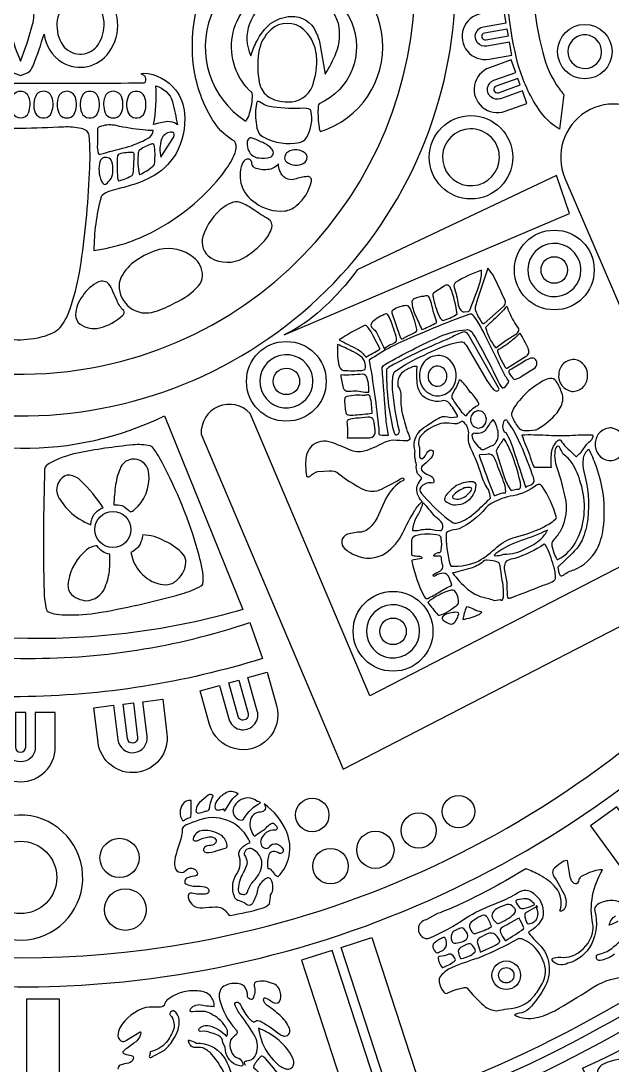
# Model space of a CAD drawing. Extents: x 0.3 to 22.9, y 0.3 to 22.9.
# Drawn here: x 11.589 to 14.371, y 6.487 to 11.402 of the extents above; entities that cross this region are included whole.
import ezdxf

# ---------------------------------------------------------------- set-up
doc = ezdxf.new("R2010")
doc.units = 0
doc.layers.get('0').update_dxf_attribs({"linetype": 'CONTINUOUS'})

msp = doc.modelspace()

# ---------------------------------------------------------------- linework, layer by layer
for points in [[(8.1103, 7.1588, 0.180797), (11.8775, 5.9649, 0.210089), (15.9339, 8.0072, 0.187015), (17.2127, 11.8798, 0.210088), (15.1704, 15.9362, 0.187015), (11.2978, 17.215, 0.209947), (7.2414, 15.1727, 0.173766), (5.9552, 11.5899, 0.230574), (8.1103, 7.1588)], [(8.1447, 7.2027, 0.180797), (11.8746, 6.0205, 0.210158), (15.8909, 8.0427, 0.193671), (17.148, 12.019, 0.203487), (15.1349, 15.8932, 0.193671), (11.1586, 17.1503, 0.203277), (7.2844, 15.1372, 0.173766), (6.011, 11.5899, 0.230574), (8.1447, 7.2027)], [(6.8523, 11.5899, 0.255673), (9.0354, 7.6006, 0.169311), (12.0718, 6.8791, 0.222149), (15.5143, 8.9424, 0.175528), (16.2985, 12.0741, 0.222149), (14.2352, 15.5166, 0.175528), (11.1035, 16.3008, 0.221844), (7.661, 14.2375, 0.149992), (6.8523, 11.5899)], [(9.2037, 7.6581, 0.169722), (12.1732, 7.0295, 0.22833), (15.5195, 9.206, 0.169722), (16.1481, 12.1755, 0.22833), (13.9716, 15.5218, 0.169722), (11.0021, 16.1504, 0.227956), (7.6558, 13.9739, 0.136829), (6.9902, 11.5899, 0.262297), (9.2037, 7.6581)], [(13.4328, 12.4774, 0.328646), (11.2864, 13.6149, 0.329531), (9.5642, 11.9017, 0.037633), (9.5406, 11.5899, 0.328699), (10.9789, 9.6349, 0.414569), (13.5427, 10.9812, 0.18948), (13.4328, 12.4774)], [(9.7388, 11.5911, 0.47509), (11.9645, 9.7765, 0.414178), (13.4056, 11.9644, 0.414124), (11.2178, 13.4058, 0.356153), (9.7388, 11.5911)], [(13.93, 11.1934, -0.08062), (13.8798, 11.7143, -0.075439), (13.9633, 12.0811, -0.110808), (14.0724, 12.2515, -0.063755), (14.1243, 12.2912), (14.1443, 12.1274, 0.0794), (14.0734, 12.0098, 0.057099), (14.0119, 11.7713, 0.099821), (14.0452, 11.2524, 0.095944), (14.1217, 11.0829, 0.031285), (14.1443, 11.0549), (14.1243, 10.8911, -0.10738), (14.0248, 10.9878, -0.077176), (13.93, 11.1934)], [(11.5312, 11.3844, 0.045784), (11.5876, 11.2118, 0.032115), (11.6441, 11.3844, 0.084539), (11.6505, 11.4659, 0.016284), (11.5927, 11.9337), (11.5826, 11.9337, -0.001614), (11.526, 11.4799, 0.090976), (11.5312, 11.3844)], [(15.834, 11.6535, -0.11007), (15.7272, 11.0525, -0.112709), (15.4761, 10.7023, -0.172282), (15.1585, 10.5624, -0.167722), (14.8192, 10.6553, -0.108919), (14.6208, 10.85, 0.040564), (14.5715, 10.92, 0.86531), (14.1497, 10.6613), (14.8402, 9.0554), (13.2312, 8.2254), (12.668, 9.5538, 0.707001), (12.4378, 9.4562), (13.1063, 7.8797), (15.162, 8.94)], [(12.9924, 10.8991, 0.133961), (12.9977, 10.8821), (12.9998, 10.8814, 4.436458), (12.6449, 10.9311, 0.345607), (12.6516, 10.9341, 0.085344), (12.6655, 10.9664, 0.073804), (12.6788, 11.054, 0.152365), (12.6759, 11.0637, -0.546152), (12.7602, 11.5509, -0.992696), (12.9928, 11.0111, 0.15778), (12.9877, 10.988, 0.047827), (12.9924, 10.8991)], [(11.1615, 11.4922, 0.347984), (11.1953, 11.226, 0.404442), (11.4172, 11.2258, 0.159736), (11.4773, 11.3395, 0.054305), (11.5355, 11.1758, 0.222546), (11.5618, 11.1545, 0.021068), (11.5876, 11.1451, 0.085611), (11.6335, 11.1658, 0.046333), (11.648, 11.194, 0.02511), (11.698, 11.3395, 0.219868), (11.7822, 11.2067, 0.390951), (12.0037, 11.2531, 0.372403), (11.98, 11.5347, 0.402807)], [(11.8021, 11.4904, 0.346391), (11.7863, 11.2878, 0.496441), (11.9467, 11.2816, 0.154614), (11.9811, 11.3802, 0.237996), (11.9289, 11.4963, 0.3806), (11.8021, 11.4904)], [(12.9777, 11.3488, -0.068925), (12.9977, 11.2863), (13.0212, 11.1505, 0.048067), (13.073, 11.252, 0.151203), (13.0833, 11.3891, 0.197468), (12.9851, 11.5131, 0.113936), (12.8983, 11.5456, 0.063877), (12.8299, 11.5377, 0.24023), (12.6652, 11.3875, 0.20133), (12.6707, 11.2378, -0.034721), (12.6991, 11.3059, -0.108621), (12.7646, 11.3885, -0.144916), (12.8593, 11.4227, -0.318657), (12.9777, 11.3488)], [(11.0062, 11.1097, 0.00324), (12.1691, 11.1097, 0.246087), (12.175, 11.1148, 0.225127), (12.1735, 11.1419), (12.1624, 11.1473, -0.397827), (12.157, 11.1546), (12.1667, 11.1555, -0.21976), (12.3176, 11.0764, -0.142621), (12.3586, 10.966, -0.1595), (12.3177, 10.7749, -0.143707), (12.1983, 10.6637, -0.059174), (12.0946, 10.6242, 0.001013), (12.0083, 10.5995, 0.127027), (11.9735, 10.5813, 0.156178), (11.9659, 10.5694, 0.065255), (11.9327, 10.3212, 0.090125), (12.2177, 10.4132, 0.098712), (12.5275, 10.6666, 0.038759), (12.5812, 10.7456, 0.069121), (12.6004, 10.7936, 0.252232), (12.5945, 10.8355, -0.116491), (12.5002, 10.9225, -0.103187), (12.4065, 11.1605, -0.112935), (12.4246, 11.4852)], [(13.7925, 11.2212), (13.8997, 11.2398), (13.889, 11.3013), (13.7818, 11.2827, -1.000005), (13.7659, 11.374), (13.8732, 11.3926), (13.8625, 11.4542), (13.7553, 11.4356, 1), (13.7925, 11.2212)], [(12.7074, 11.2503, 0.074944), (12.7109, 11.1122, 0.179075), (12.7484, 11.0481, 0.159814), (12.8453, 11.0206, 0.323054), (12.9612, 11.095, 0.083797), (12.9818, 11.2151, 0.075409), (12.9709, 11.2831, 0.133358), (12.9207, 11.36, 0.383892), (12.7657, 11.36, 0.17635), (12.7074, 11.2503)], [(13.7711, 11.3443, 0.999999), (13.7766, 11.3124), (13.8839, 11.331), (13.8783, 11.3629), (13.7711, 11.3443)], [(14.1654, 11.2726, 0.890304), (14.3147, 11.2235, 0.108407), (14.322, 11.2567, 0.904556), (14.1654, 11.2726)], [(13.8676, 10.9763), (13.97, 11.013), (13.949, 11.0718), (13.8465, 11.0352, -1.000005), (13.8153, 11.1224), (13.9178, 11.159), (13.8967, 11.2179), (13.7943, 11.1812, 1), (13.8676, 10.9763)], [(13.8254, 11.094, 0.999998), (13.8364, 11.0635), (13.9388, 11.1002), (13.9279, 11.1307), (13.8254, 11.094)], [(11.6291, 11.0345, 0.358622), (11.5876, 11.0697, 0.223738), (11.555, 11.0549, 0.196511), (11.5462, 10.9803, 0.641167), (11.6203, 10.9599, 0.196522), (11.6291, 11.0345)], [(11.6569, 10.9688, 0.54451), (11.7285, 10.9599, 0.226051), (11.7337, 11.046, 0.544744), (11.6621, 11.0549, 0.226047), (11.6569, 10.9688)], [(11.7635, 11.0345, 0.196509), (11.7723, 10.9599, 0.454972), (11.8387, 10.9599, 0.22605), (11.8439, 11.0459, 0.738456), (11.7635, 11.0345)], [(11.8805, 11.0549, 0.226053), (11.8754, 10.9688, 0.544505), (11.947, 10.9599, 0.226051), (11.9521, 11.0459, 0.544743), (11.8805, 11.0549)], [(12.0624, 11.0459, 0.738459), (11.9819, 11.0344, 0.19651), (11.9908, 10.9598, 0.454972), (12.0572, 10.9598, 0.226056), (12.0624, 11.0459)], [(12.099, 11.0548, 0.226053), (12.0939, 10.9688, 0.544513), (12.1655, 10.9598, 0.226051), (12.1706, 11.0459, 0.544743), (12.099, 11.0548)], [(12.3024, 11.0206, -0.014277), (12.3257, 10.9122, 0.206459), (12.28, 10.9273, 0.060662), (12.2137, 10.9132, 0.062839), (12.2241, 11.0955, -0.271068), (12.3024, 11.0206)], [(12.7093, 10.8729, 0.109881), (12.7321, 10.8536, 0.170577), (12.9002, 10.8287, 0.197548), (12.9327, 10.8519, 0.202712), (12.9533, 10.9796, 0.259323), (12.9432, 10.9873), (12.9215, 10.9903, -0.042389), (12.7771, 10.9952, -0.126803), (12.7122, 11.0205, 0.645222), (12.6979, 11.0134, 0.095554), (12.6961, 10.9231, 0.111738), (12.7093, 10.8729)], [(11.9504, 10.8949), (11.9495, 10.8208, 0.13197), (11.9552, 10.7753, 0.35327), (11.9621, 10.7736, -0.004096), (12.082, 10.806, 0.069499), (12.1875, 10.8498, 0.271664), (12.2118, 10.8856, -0.045863), (12.1628, 10.8882, -0.030882), (12.0381, 10.9085, 0.131364), (11.9684, 10.9059, 0.196272), (11.9504, 10.8949)], [(11.5876, 9.9002, 0.01812), (11.6501, 9.9066, 0.061367), (11.7289, 9.9288, 0.179157), (11.793, 9.9845, 0.049114), (11.8281, 10.0673, 0.033395), (11.8686, 10.2365, 0.027273), (11.9123, 10.6865, 0.040164), (11.9098, 10.8637, 0.21551), (11.8991, 10.8833, 0.107752), (11.8736, 10.8951, 0.067911), (11.7911, 10.9018, -0.008703), (11.5876, 10.8947, -0.028295), (11.4879, 10.8972, 0.028512), (11.3387, 10.9007, 0.06317), (11.2873, 10.8901, 0.281931), (11.2655, 10.8637, 0.022436), (11.263, 10.6865, 0.0121), (11.2798, 10.4333, 0.032964), (11.3321, 10.1188, 0.084509), (11.3823, 9.9845, 0.075847), (11.3994, 9.9615, 0.125659), (11.4737, 9.9184, 0.059031), (11.5876, 9.9002)], [(12.251, 10.8445, 0.139122), (12.2481, 10.7593), (12.3047, 10.8473, 0.158305), (12.3108, 10.868), (12.3086, 10.8743, 0.193963), (12.2939, 10.8776, 0.297438), (12.251, 10.8445)], [(13.8351, 10.7988, 0.391565), (13.6779, 10.8901, 0.391312), (13.5747, 10.7405, 0.393684), (13.7167, 10.626, 0.393376), (13.841, 10.7596, 0.074624), (13.8351, 10.7988)], [(12.2179, 10.7271, 0.059179), (12.2183, 10.8076, 0.229669), (12.2119, 10.8221, 0.129493), (12.1972, 10.8197, 0.080089), (12.1444, 10.7907, 0.105024), (12.1408, 10.7695, 0.069468), (12.1457, 10.6824, 0.35222), (12.1486, 10.6786, 0.060174), (12.2072, 10.7144, 0.139401), (12.2179, 10.7271)], [(12.7624, 10.7599, 0.543187), (12.7716, 10.7964, 0.100453), (12.753, 10.814, 0.054393), (12.6818, 10.8481, 0.229927), (12.6642, 10.8495, 0.284821), (12.6544, 10.8176, 0.118116), (12.6646, 10.7831, 0.23256), (12.71, 10.7568, 0.117637), (12.7624, 10.7599)], [(12.1091, 10.6722, 0.229088), (12.1179, 10.6834, 0.011064), (12.1223, 10.7712, 0.322355), (12.1179, 10.782, 0.078812), (12.0518, 10.7746, 0.247132), (12.0437, 10.767, 0.036686), (12.0444, 10.6643, 0.214326), (12.0489, 10.6484, 0.068399), (12.1091, 10.6722)], [(12.8455, 10.7839, 0.50401), (12.839, 10.7375, 0.312594), (12.9208, 10.7321, 0.249533), (12.9363, 10.758, 0.224247), (12.9273, 10.7785, 0.334477), (12.8455, 10.7839)], [(11.9896, 10.6335, 0.058203), (12.0135, 10.6591, 0.149196), (12.0223, 10.6962, 0.084138), (12.0178, 10.7395, 0.461842), (11.9727, 10.755, 0.163094), (11.9627, 10.7414, 0.182099), (11.9683, 10.6472, 0.093176), (11.979, 10.6331, 0.4052), (11.9896, 10.6335)], [(12.8857, 10.5318, 0.173037), (12.9563, 10.6474, 0.52215), (12.9381, 10.6691, 0.060864), (12.8779, 10.656, -0.411112), (12.8079, 10.6954, -0.068461), (12.8013, 10.7284, -0.20644), (12.7506, 10.7016, -0.136775), (12.6886, 10.7099, -0.227459), (12.6768, 10.7306, 0.414854), (12.6528, 10.7514, 0.226623), (12.6305, 10.7269, 0.359397), (12.6911, 10.5464, 0.184143), (12.8309, 10.5068, 0.137267), (12.8857, 10.5318)], [(12.8285, 9.9241), (14.1707, 10.4949), (14.1099, 10.6734), (13.1718, 10.229, -0.062527), (12.9708, 10.0147, -0.063036), (12.8285, 9.9241)], [(12.563, 5.9782, 0.203761), (16.3141, 8.412, 0.105877), (17.1992, 10.6135, 0.541535), (17.934, 10.4155, -0.20063), (15.1992, 6.2414, -0.040231), (14.2982, 5.7322, 0.172832), (14.1945, 5.8955, 0.589399), (13.8388, 5.7363, 0.088153), (13.8498, 5.6154, 0.155303), (13.2452, 5.6014, 0.212616), (13.2641, 5.8346, 0.23538), (13.1508, 5.9542, 0.255777), (13.018, 5.9351, 0.115458), (12.9363, 5.8356, 0.066547), (12.8768, 5.6505, 0.036308), (12.8552, 5.4472, 0.070509), (12.8148, 5.741, 0.092113), (12.742, 5.8868, 0.229801), (12.563, 5.9782)], [(12.6255, 10.5453, 0.177484), (12.5899, 10.5483, 0.082748), (12.5445, 10.5255, 0.160691), (12.4462, 10.3865, 0.347942), (12.4827, 10.2864, 0.261566), (12.6351, 10.2842, 0.073873), (12.7353, 10.3665, 0.110261), (12.7697, 10.4272, 0.350631), (12.754, 10.4688, -0.020376), (12.6821, 10.5143, 0.052336), (12.6255, 10.5453)], [(12.0515, 10.1571, 0.518705), (12.2191, 10.033, 0.044039), (12.3143, 10.0742, 0.115433), (12.4265, 10.1567, 0.165664), (12.4444, 10.202, 0.227915), (12.402, 10.2884, 0.22593), (12.2404, 10.3249, 0.08974), (12.1311, 10.2733, 0.122542), (12.0618, 10.1965, 0.117414), (12.0515, 10.1571)], [(14.2177, 10.2699, 0.388777), (14.0691, 10.3504, 0.388553), (13.9759, 10.2094, 0.391461), (14.1094, 10.1043, 0.39118), (14.2246, 10.2291, 0.083351), (14.2177, 10.2699)], [(13.6661, 10.0339, 0.137217), (13.676, 10.0322), (13.6935, 10.0342, 0.35002), (13.7029, 10.0427, 0.009063), (13.7482, 10.1642, 0.107307), (13.7562, 10.2276, 0.057616), (13.6365, 10.1718, 0.335363), (13.628, 10.147, -0.044616), (13.6477, 10.0656, 0.191111), (13.6661, 10.0339)], [(13.7647, 9.9767, 0.281637), (13.7696, 9.9775), (13.8637, 10.0608, 0.238338), (13.8693, 10.0814, 0.015493), (13.8142, 10.1985, 0.026118), (13.7874, 10.238, -0.003146), (13.7364, 10.0873), (13.7287, 10.0582, 0.128339), (13.7284, 10.0389, 0.062035), (13.7589, 9.9812), (13.7647, 9.9767)], [(11.8461, 10.0182, 0.252783), (11.8688, 9.9734, 0.21398), (11.9584, 9.9562, 0.132838), (12.0677, 10.0154, 0.404542), (12.0729, 10.0379, -0.096804), (12.0416, 10.0833), (12.0221, 10.1282, 0.074673), (12.0034, 10.1626, 0.327811), (11.955, 10.1727, 0.146499), (11.8801, 10.1072, 0.153134), (11.8461, 10.0182)], [(13.6164, 10.0074, 0.100631), (13.6418, 10.0222, 0.057389), (13.6116, 10.1436, 0.546109), (13.5807, 10.1535), (13.5323, 10.1217, 0.328984), (13.5286, 10.1033, 0.058413), (13.5581, 10.0111, 0.153393), (13.5731, 9.9923, 0.289066), (13.5804, 9.9934, 0.067369), (13.6164, 10.0074)], [(13.545, 9.9877, 0.040372), (13.5322, 10.0259, 0.025184), (13.5126, 10.0978, 0.198588), (13.5047, 10.107, 0.114679), (13.4844, 10.1049, 0.098753), (13.4396, 10.0928, 0.245082), (13.4297, 10.0792, 0.108546), (13.4465, 10.0128, -0.017418), (13.4756, 9.949), (13.4817, 9.9505, 0.015811), (13.5443, 9.9806, 0.26874), (13.545, 9.9877)], [(13.3952, 9.9119), (13.4427, 9.9353, 0.466219), (13.452, 9.9505, 0.050221), (13.4205, 10.0484), (13.4129, 10.058, 0.176654), (13.4045, 10.0617, 0.13496), (13.3406, 10.0401, 0.324257), (13.3346, 10.0272), (13.373, 9.9179, 0.152047), (13.3819, 9.9041, 0.194264), (13.3952, 9.9119)], [(13.9305, 9.9555), (13.914, 9.9799, -0.036522), (13.876, 10.0592, -0.044514), (13.8135, 9.9942, 0.026943), (13.7758, 9.9576, 0.096741), (13.8235, 9.8628), (13.8724, 9.8991, 0.039069), (13.9232, 9.9305, 0.197778), (13.9333, 9.9471, 0.175184), (13.9305, 9.9555)], [(13.8821, 9.7112, -0.061173), (13.8668, 9.7342, -0.000208), (13.7665, 9.9372, 0.015551), (13.7293, 10.0002, 0.122254), (13.7096, 10.0205, 0.209076), (13.702, 10.0216, 0.020107), (13.36, 9.8807, 0.043777), (13.2537, 9.8201, 0.122215), (13.2286, 9.805, -0.014506), (13.2735, 9.4833), (13.2741, 9.4582, 0.27537), (13.2788, 9.4531, 0.040417), (13.3199, 9.4513, -0.038011), (13.3081, 9.5248, -0.003511), (13.2895, 9.7704, -0.15781), (13.3053, 9.7858, -0.024292), (13.561, 9.9157, -0.081086), (13.6827, 9.948, -0.254586), (13.7116, 9.9376, -0.022949), (13.8325, 9.7101, 0.041142), (13.8535, 9.6738, 0.237577), (13.8629, 9.676, 0.14204), (13.8838, 9.6996, 0.300518), (13.8821, 9.7112)], [(13.3547, 9.9154, 0.038011), (13.3218, 10.009, 0.25697), (13.3077, 10.0227, 0.094205), (13.2438, 9.9848, 0.200144), (13.2364, 9.9695, 0.244233), (13.246, 9.9539, -0.086308), (13.2626, 9.9349, -0.020551), (13.3003, 9.8568, -0.168101), (13.3389, 9.8822, 0.094703), (13.3546, 9.8919, 0.21018), (13.3547, 9.9154)], [(13.2177, 9.9646, 0.315059), (13.2061, 9.9674, 0.033167), (13.0878, 9.9004, 0.01508), (13.1718, 9.8568, -0.127724), (13.212, 9.8184, -0.007391), (13.2797, 9.8563), (13.2467, 9.9192, 0.074283), (13.2177, 9.9646)], [(13.8125, 9.6684, 0.270205), (13.8294, 9.659, 0.32314), (13.8396, 9.6683, 0.277373), (13.8369, 9.6741), (13.7023, 9.9123, 0.09837), (13.6854, 9.9349, 0.258647), (13.6637, 9.9344, 0.028577), (13.6071, 9.9077, 0.024827), (13.346, 9.7854), (13.3199, 9.7697, 0.150854), (13.31, 9.7602, 0.062322), (13.3384, 9.4897), (13.3466, 9.4627, 0.219377), (13.3541, 9.4523, 0.377275), (13.3711, 9.4704, -0.037237), (13.3385, 9.6665, -0.062299), (13.3412, 9.734, -0.132641), (13.3494, 9.752, -0.044841), (13.4866, 9.8285, -0.054687), (13.6322, 9.8864, -0.061989), (13.6661, 9.8913), (13.6714, 9.889, -0.072047), (13.6946, 9.8592, 0.001527), (13.7824, 9.7091, 0.05263), (13.8125, 9.6684)], [(13.8367, 9.8332, 0.038279), (13.8654, 9.7768, 0.182108), (13.875, 9.7661), (13.9642, 9.8213, 0.176234), (13.9796, 9.837, 0.122258), (13.9759, 9.8612, 0.050706), (13.9372, 9.9324, -0.051479), (13.8973, 9.8958, -0.05072), (13.8317, 9.8509, 0.094443), (13.8367, 9.8332)], [(12.9635, 9.705, 0.083392), (12.9566, 9.7458, 0.388779), (12.808, 9.8263, 0.388553), (12.7148, 9.6852, 0.924607), (12.9635, 9.705)], [(13.0794, 9.8787, 0.057174), (13.0839, 9.7886, 0.144171), (13.0972, 9.7612, 0.160623), (13.1079, 9.7567, 0.038866), (13.1938, 9.7567), (13.205, 9.7591, 0.277705), (13.2094, 9.7629, 0.303337), (13.1885, 9.8223, 0.050217), (13.1474, 9.8475, 0.010105), (13.0794, 9.8787)], [(13.628, 9.6873, 0.384989), (13.5924, 9.8168, 0.419032), (13.4747, 9.7767, 0.074799), (13.4648, 9.7401, 0.345241), (13.5261, 9.6401, 0.378862), (13.628, 9.6873)], [(14.0086, 9.7692, 0.476886), (14.0069, 9.812, 0.232508), (13.9819, 9.8112, 0.058574), (13.9522, 9.7959, -0.02632), (13.8897, 9.7585, 0.454207), (13.8878, 9.7432, 0.06029), (13.9088, 9.7144), (13.9119, 9.7142, 0.152989), (13.9482, 9.7302, 0.011625), (14.0086, 9.7692)], [(14.1943, 9.8074, 0.417872), (14.1202, 9.739, 0.409467), (14.1818, 9.6578, 0.417878), (14.2558, 9.7262, 0.409473), (14.1943, 9.8074)], [(13.3894, 9.2389, 0.162282), (13.3073, 9.1527), (13.2652, 9.063, -0.110525), (13.2207, 9.0074, -0.11329), (13.1917, 8.9958, 0.056424), (13.1261, 8.9851, 0.581817), (13.1128, 8.9175, 0.07998), (13.1613, 8.8876, 0.267799), (13.3052, 8.8969, 0.135509), (13.3867, 8.9915, -0.032436), (13.4422, 9.0963, -0.064159), (13.4774, 9.1398, -0.267375), (13.4541, 9.2128, -0.083019), (13.4748, 9.2464, 0.296863), (13.4737, 9.2519), (13.455, 9.2717, -0.121757), (13.4508, 9.3117, -0.091233), (13.4441, 9.3764, -0.087314), (13.4414, 9.4241, -0.210106), (13.4957, 9.494, -0.031892), (13.5608, 9.535, -0.214014), (13.6106, 9.534), (13.6424, 9.5374, 0.440458), (13.6434, 9.5443, 0.058923), (13.6031, 9.6042, 0.229486), (13.5798, 9.6143, -0.2477), (13.4814, 9.6351, -0.154798), (13.456, 9.6862, -0.06725), (13.4543, 9.77, 0.301525), (13.4524, 9.7746, 0.18338), (13.4261, 9.7697, 0.106042), (13.3811, 9.743, 0.246665), (13.3638, 9.6816, -0.170448), (13.3778, 9.6315, 0.06598), (13.3826, 9.5608, -0.005993), (13.4066, 9.4693, -0.1317), (13.4189, 9.4339, -0.350091), (13.4029, 9.4255, -0.028562), (13.3419, 9.4277, 0.08542), (13.2953, 9.4154, -0.050534), (13.2051, 9.3759, -0.16576), (13.1361, 9.3827, 0.017709), (13.0506, 9.4173, 0.274705), (12.9569, 9.3995, 0.194737), (12.9296, 9.3322, 0.051687), (12.9332, 9.2616, 0.571079), (12.9487, 9.2575, -0.114663), (12.9873, 9.2812), (13.0392, 9.2831, -0.24005), (13.0858, 9.2694, 0.041691), (13.1891, 9.2019, 0.188437), (13.2636, 9.19, 0.073935), (13.2886, 9.1994, 0.02775), (13.3849, 9.251, -0.564605), (13.3894, 9.2389)], [(13.1061, 9.6738, 0.255484), (13.1216, 9.6593, 0.102076), (13.1514, 9.6596, -0.069602), (13.1883, 9.657, 0.057962), (13.2274, 9.6534, 0.07305), (13.2188, 9.7196, 0.339505), (13.1975, 9.7393, -0.0405), (13.0941, 9.7348, 0.024636), (13.1061, 9.6738)], [(13.5623, 9.7755, 0.487352), (13.5061, 9.7334, 0.549394), (13.5628, 9.6834, 0.681535), (13.5623, 9.7755)], [(13.6634, 9.5606, 0.059855), (13.6814, 9.5441, 0.492431), (13.6879, 9.5461, -0.149335), (13.7401, 9.5916, 0.443092), (13.7428, 9.6037, 0.088212), (13.7041, 9.6544, 0.050405), (13.6621, 9.7072, 0.375238), (13.651, 9.7101, -0.09322), (13.6305, 9.6648), (13.619, 9.6414, 0.226063), (13.6178, 9.6261, 0.032875), (13.6634, 9.5606)], [(13.8982, 9.5538, 0.176612), (13.899, 9.5416, 0.055282), (13.9292, 9.4894, 0.199219), (13.9568, 9.4728, 0.028469), (14.0101, 9.4759, 0.107408), (14.0224, 9.4815, 0.086123), (14.1123, 9.557, 0.150857), (14.1402, 9.6225, 0.057851), (14.1361, 9.6468, 0.084014), (14.108, 9.7054, 0.341353), (14.0787, 9.7179, 0.10297), (14.0446, 9.7057, 0.024704), (13.979, 9.6611, 0.06249), (13.9121, 9.5843, 0.083168), (13.8982, 9.5538)], [(13.1186, 9.5575, 0.286921), (13.1275, 9.5468, 0.068243), (13.1621, 9.547, 0.027307), (13.2419, 9.5555, 0.064354), (13.2328, 9.6316, 0.242485), (13.2262, 9.641, 0.097016), (13.206, 9.6375, 0.092139), (13.123, 9.6332, 0.30427), (13.1131, 9.6243, 0.063548), (13.1186, 9.5575)], [(10.9098, 9.5433, 0.104134), (11.5876, 9.3906, 0.11834), (12.2655, 9.5433), (12.6342, 8.6313, -0.078037), (11.5876, 8.4954, -0.078037), (10.5411, 8.6313), (10.9098, 9.5433)], [(13.2564, 9.4773, 0.034149), (13.2494, 9.5193, 0.413968), (13.2214, 9.5366, -0.018343), (13.167, 9.5311, 0.077218), (13.1304, 9.5231, 0.307234), (13.1235, 9.5148, -0.041761), (13.1251, 9.4396), (13.2223, 9.4389, 0.177233), (13.2481, 9.4464, 0.243814), (13.2564, 9.4773)], [(13.7776, 9.5384, 0.376979), (13.7383, 9.5663, 0.350856), (13.7056, 9.5293, 0.409774), (13.739, 9.4851, 0.521343), (13.7776, 9.5384)], [(13.4752, 9.1778, 0.046761), (13.5827, 9.068, 0.037392), (13.6236, 9.0395, 0.178357), (13.6369, 9.037, 0.115655), (13.7182, 9.0801, 0.015553), (13.7886, 9.1453, 0.097017), (13.7985, 9.1553, 0.07607), (13.7894, 9.1952, -0.083031), (13.7576, 9.2626, 0.031466), (13.7071, 9.3883, -0.155774), (13.697, 9.4626, 0.205033), (13.6712, 9.5149, 0.38882), (13.6621, 9.5158, -0.22238), (13.6159, 9.5058, 0.106332), (13.5661, 9.5065, 0.121984), (13.4769, 9.455, 0.322294), (13.4656, 9.3929, -0.026456), (13.4646, 9.3572, 0.353602), (13.4761, 9.3404, 0.165666), (13.4969, 9.3626, -0.168182), (13.5156, 9.3823, -0.473016), (13.5301, 9.3683, -0.170872), (13.5129, 9.3371, -0.015944), (13.478, 9.3053, 0.450134), (13.4776, 9.2843, 0.135738), (13.5206, 9.2588, -0.240033), (13.5332, 9.2349, -0.579263), (13.52, 9.227, 0.247543), (13.4715, 9.2071), (13.4673, 9.1982, 0.263467), (13.4752, 9.1778)], [(13.8326, 9.479, 0.103724), (13.8121, 9.5251, 0.062788), (13.7786, 9.4795, -0.290169), (13.7291, 9.4599, 0.43585), (13.7116, 9.4517, 0.165684), (13.7277, 9.4153, 0.061521), (13.7544, 9.3863, 0.215787), (13.768, 9.3841), (13.8028, 9.4013, 0.242344), (13.822, 9.4133, 0.229322), (13.8326, 9.479)], [(13.9966, 9.2229, 0.262703), (14.0044, 9.2384, 0.080196), (13.9955, 9.2677, 0.022972), (13.9317, 9.4276, 0.05251), (13.881, 9.5143, 0.759809), (13.8599, 9.5139, 0.239359), (13.8634, 9.4679, 0.196018), (13.8714, 9.4636, -0.064279), (13.8946, 9.4174, -0.00909), (13.9637, 9.2076, 0.048881), (13.9966, 9.2229)], [(14.1298, 9.4261, 0.072643), (14.1787, 9.3734), (14.1962, 9.356, 0.23279), (14.2018, 9.3513, 0.113052), (14.2374, 9.3879, -0.091824), (14.2728, 9.4275, 0.146789), (14.2817, 9.4473, 0.436809), (14.2794, 9.4509, 0.038116), (14.1722, 9.4484, -0.018952), (14.0595, 9.4504, 0.021227), (13.9467, 9.4519, 0.012829), (13.9825, 9.361, 0.03875), (13.9995, 9.3088, 0.233689), (14.0072, 9.3004), (14.0862, 9.3014, -0.052984), (14.0863, 9.368, -0.181118), (14.1155, 9.426), (14.123, 9.4301, -0.31424), (14.1298, 9.4261)], [(14.3686, 9.4857, 0.417872), (14.2925, 9.4154, 0.409467), (14.3558, 9.3319, 0.417874), (14.4319, 9.4022, 0.409461), (14.3686, 9.4857)], [(12.116, 9.4059, 0.025078), (11.8549, 9.3668, 0.075975), (11.7229, 9.3186, 0.226614), (11.7011, 9.2918, 0.014371), (11.6981, 8.7148, 0.047836), (11.7096, 8.6304, 0.166864), (11.7153, 8.6214, 0.066149), (11.7443, 8.6113), (11.7828, 8.6059, 0.042067), (11.9393, 8.6134, 0.027325), (12.3458, 8.7042, 0.043683), (12.4373, 8.7417, 0.171015), (12.4454, 8.7504, 0.072027), (12.4447, 8.8063, 0.032761), (12.4147, 8.9318, 0.052581), (12.2403, 9.3475, 0.040536), (12.2093, 9.3944, 0.151734), (12.198, 9.4009, 0.076818), (12.116, 9.4059)], [(13.8621, 9.4352, 0.021755), (13.8303, 9.387, 0.154571), (13.8266, 9.3757, 0.011219), (13.8635, 9.2556, 0.072948), (13.8955, 9.192, 0.274578), (13.9017, 9.1922, -0.098849), (13.93, 9.1967, 0.307121), (13.9396, 9.2052, 0.127562), (13.9398, 9.2288, 0.05667), (13.8824, 9.4007, 0.048423), (13.8621, 9.4352)], [(14.2232, 9.2268, 0.069027), (14.1836, 9.3198, 0.096411), (14.1407, 9.3625, 0.055904), (14.1223, 9.3977, 0.347435), (14.1112, 9.3978, 0.20116), (14.1014, 9.3684, 0.069862), (14.1055, 9.319, -0.030295), (14.1495, 9.1613, -0.171013), (14.1291, 9.0015, -0.033335), (14.0948, 8.9564, 0.232111), (14.0879, 8.9304), (14.0978, 8.8973, 0.085176), (14.112, 8.8672, 0.448045), (14.1158, 8.8661, 0.163891), (14.206, 8.9584, 0.194684), (14.2232, 9.2268)], [(12.0266, 9.1237, -0.08182), (12.0637, 9.1202), (12.0714, 9.1171, -0.048385), (12.1032, 9.0913, 0.136052), (12.123, 9.1003, 0.249882), (12.1913, 9.2701, 0.569079), (12.0835, 9.3287, 0.13321), (12.0602, 9.3029, 0.075599), (12.0351, 9.2186, 0.024904), (12.0266, 9.1237)], [(13.8339, 9.3022, 0.10488), (13.8103, 9.355, 0.312116), (13.7809, 9.3605), (13.7497, 9.3587, 0.490885), (13.7463, 9.3556, 0.01504), (13.8162, 9.1677, 0.21983), (13.8264, 9.1696, -0.133112), (13.8675, 9.1804), (13.8704, 9.18, 0.092255), (13.8678, 9.2109, 0.042782), (13.8339, 9.3022)], [(14.2999, 9.2972, 0.024882), (14.2673, 9.3773, 0.242299), (14.2618, 9.3838, 0.237786), (14.2347, 9.3382, 0.109129), (14.2382, 9.2806, -0.097865), (14.2566, 9.0577, -0.070795), (14.2307, 8.9578, -0.089766), (14.1871, 8.8984), (14.1158, 8.8309, 0.112963), (14.1273, 8.7905, 0.195487), (14.1422, 8.7929, -0.118399), (14.1926, 8.8171, 0.16806), (14.2998, 8.9138, 0.087254), (14.3297, 9.0124, 0.054812), (14.3314, 9.1699, 0.036541), (14.2999, 9.2972)], [(11.8189, 9.2639, 0.160132), (11.7952, 9.2583, 0.401968), (11.7644, 9.1635, 0.075267), (11.8157, 9.0957, 0.104458), (11.9191, 9.0302, -0.124), (11.9345, 9.0801, -0.125383), (11.9764, 9.1099, 0.052567), (11.8711, 9.2374, 0.153608), (11.8189, 9.2639)], [(13.7315, 9.2187, 0.210285), (13.7277, 9.2266, 0.172923), (13.7054, 9.2319, 0.111248), (13.6385, 9.2142, 0.034185), (13.5984, 9.1784, 0.11191), (13.5836, 9.1547, 0.289665), (13.5869, 9.1406, 0.068757), (13.6124, 9.1274, 0.120889), (13.6338, 9.1229), (13.6599, 9.1267, 0.073668), (13.6865, 9.1387, 0.247449), (13.7315, 9.2187)], [(13.5993, 8.9987, 0.267534), (13.5909, 8.99, 0.079369), (13.6077, 8.8482), (13.6118, 8.8372, 0.465171), (13.6148, 8.8346, 0.111272), (13.7421, 8.8584, 0.057758), (13.8294, 8.925, -0.114687), (13.9162, 8.9716, 0.063983), (14.048, 9.0192, 0.048855), (14.1056, 9.0563, 0.239581), (14.1095, 9.0637, 0.090189), (14.0406, 9.2127, 0.418811), (14.0152, 9.2163, -0.117413), (13.9053, 9.1664, 0.089989), (13.8027, 9.13, 0.09903), (13.7764, 9.1082, -0.114713), (13.6516, 9.011, 0.020886), (13.5993, 8.9987)], [(13.6961, 9.1777, 0.113385), (13.7114, 9.1971, 0.425346), (13.7003, 9.2046, 0.090972), (13.6759, 9.203, 0.100575), (13.6229, 9.1674, 0.538779), (13.6258, 9.1537), (13.6409, 9.1502, 0.210688), (13.6961, 9.1777)], [(13.5341, 9.0736, 0.029319), (13.4865, 9.1282, 0.250175), (13.4793, 9.1326, 0.170955), (13.4769, 9.1212, -0.063472), (13.4522, 9.0687, 0.093999), (13.4327, 9.0089, 0.334907), (13.4344, 9.0021, 0.079638), (13.4755, 9.007, -0.103689), (13.5406, 9.0044), (13.5607, 9.0029, 0.270873), (13.5712, 9.007, 0.330058), (13.566, 9.0456, -0.017636), (13.5341, 9.0736)], [(13.9432, 8.9555, 0.07914), (13.8245, 8.8943), (13.8183, 8.8887, 0.859191), (13.8208, 8.8838, 0.083847), (13.862, 8.8916, 0.134273), (13.9654, 8.918, 0.078426), (14.0368, 8.9621, 0.073463), (14.0675, 9.0051, -0.036134), (13.9432, 8.9555)], [(12.2654, 8.9534, 0.122416), (12.1624, 8.982, -0.08725), (12.1499, 8.9383, -0.100001), (12.1373, 8.9207, -0.072968), (12.1072, 8.9, 0.124191), (12.1426, 8.8168, 0.163045), (12.2338, 8.7531, 0.091362), (12.2806, 8.7482, 0.17969), (12.3285, 8.7743, 0.198472), (12.3651, 8.8525, 0.176612), (12.3532, 8.8906, 0.100708), (12.2654, 8.9534)], [(13.5332, 8.7864, -0.429843), (13.5313, 8.7964, -0.048094), (13.5632, 8.8123, 0.34432), (13.5742, 8.8383, -0.101166), (13.5684, 8.8759, 0.251781), (13.5643, 8.8814, 0.036878), (13.5354, 8.8823, -0.673769), (13.5325, 8.8871, -0.23047), (13.5608, 8.8999, 0.313143), (13.5674, 8.9113, 0.086504), (13.567, 8.9649, 0.228683), (13.5597, 8.979, 0.136386), (13.4454, 8.9771, 0.315308), (13.4271, 8.954, 0.008633), (13.4276, 8.8914, 0.370128), (13.433, 8.8854, 0.053653), (13.461, 8.8827, -0.298386), (13.4764, 8.8752, -0.41472), (13.475, 8.8716, -0.067366), (13.4378, 8.8653), (13.4308, 8.8627, 0.337314), (13.4288, 8.8585, 0.068484), (13.4879, 8.6906, 0.197498), (13.4965, 8.6825), (13.5043, 8.6834, 0.032451), (13.5603, 8.7141, -0.032688), (13.6167, 8.7451, 0.075271), (13.6001, 8.7899, 0.315471), (13.5687, 8.8001, 0.149657), (13.5332, 8.7864)], [(11.9484, 8.9308, 0.161331), (11.8979, 8.9112, 0.177711), (11.8134, 8.7667, 0.183069), (11.8193, 8.7114, 0.15207), (11.8576, 8.6821, 0.045232), (11.8965, 8.6718, 0.300309), (11.9852, 8.736, 0.074875), (12.0069, 8.8235, 0.043466), (12.0073, 8.8914, -0.225771), (11.9484, 8.9308)], [(14.0405, 8.7429, 0.056421), (14.0958, 8.7654, 0.215258), (14.1045, 8.777, 0.093908), (14.096, 8.8372, 0.051957), (14.0587, 8.9341, 0.357375), (14.0525, 8.9383, -0.069274), (13.9135, 8.8716, 0.09218), (13.8777, 8.8608, 0.212101), (13.8645, 8.8386, 0.083758), (13.8659, 8.8073), (13.8764, 8.7579, 0.018434), (13.8784, 8.6951, 0.238398), (13.8822, 8.6847, 0.087503), (13.9003, 8.688, 0.007712), (14.0405, 8.7429)], [(13.7125, 8.8277, -0.027842), (13.6208, 8.8032, 0.054718), (13.6915, 8.7273, 0.148886), (13.7912, 8.6834, 0.054371), (13.8202, 8.6734), (13.8441, 8.6779, 0.214419), (13.8542, 8.6751, 0.158846), (13.8609, 8.6943, 0.061503), (13.8525, 8.777, 0.035527), (13.8439, 8.8371, 0.094001), (13.8376, 8.852, 0.084769), (13.7836, 8.8631, 0.141526), (13.7713, 8.8618, -0.101766), (13.7125, 8.8277)], [(13.6362, 8.7117, 0.350467), (13.6136, 8.7217, 0.111252), (13.5037, 8.6646, 0.012128), (13.5512, 8.6063, 0.27127), (13.5586, 8.6041, 0.088797), (13.6039, 8.6247), (13.6348, 8.6461, 0.096289), (13.6487, 8.6592, 0.162992), (13.6362, 8.7117)], [(13.4586, 8.5693, 0.388777), (13.31, 8.6498, 0.38855), (13.2168, 8.5087, 0.391462), (13.3503, 8.4036, 0.39118), (13.4655, 8.5284, 0.083346), (13.4586, 8.5693)], [(13.612, 8.5613, 0.248317), (13.6384, 8.5817, 0.072294), (13.6494, 8.6108, 0.407998), (13.6438, 8.6173, 0.133239), (13.5874, 8.6072, 0.192252), (13.5717, 8.5928, 0.287354), (13.577, 8.5807, 0.04359), (13.612, 8.5613)], [(13.7458, 8.6079, 0.162816), (13.7578, 8.6191, -0.091715), (13.7216, 8.6311, 0.089135), (13.6862, 8.6431, 0.049223), (13.6687, 8.5837, 0.061948), (13.7458, 8.6079)], [(10.5083, 8.5702, 0.070731), (11.5876, 8.4011, 0.085001), (12.667, 8.5702), (12.7265, 8.4007, -0.073443), (11.5876, 8.2207, -0.083657), (10.4488, 8.4007), (10.5083, 8.5702)], [(12.7018, 8.1532), (12.6577, 8.3105), (12.748, 8.3359), (12.7921, 8.1786, -1.000002), (12.4775, 8.0904), (12.4334, 8.2477), (12.5238, 8.273), (12.5679, 8.1157, 1.000001), (12.7018, 8.1532)], [(12.6583, 8.141, -1.000006), (12.6114, 8.1278), (12.5673, 8.2852), (12.6142, 8.2983), (12.6583, 8.141)], [(12.0454, 8.0179, 0.999998), (12.1834, 8.0349), (12.1634, 8.197), (12.2566, 8.2085), (12.2765, 8.0464, -0.999998), (11.9523, 8.0064), (11.9323, 8.1685), (12.0254, 8.18), (12.0454, 8.0179)], [(12.0903, 8.0234), (12.0703, 8.1855), (12.1186, 8.1915), (12.1385, 8.0293, -0.999991), (12.0903, 8.0234)], [(11.5181, 7.9833), (11.5181, 8.1467), (11.4243, 8.1467), (11.4243, 7.9833, 1), (11.751, 7.9833), (11.751, 8.1467), (11.6572, 8.1467), (11.6572, 7.9833, -0.999987), (11.5181, 7.9833)], [(11.5633, 7.9832, 0.999997), (11.612, 7.9832), (11.612, 8.1467), (11.5633, 8.1467), (11.5633, 7.9832)], [(12.55, 7.7652, 0.105435), (12.5121, 7.731, 0.258126), (12.5038, 7.6939, 0.290406), (12.5203, 7.6874, 0.078681), (12.5435, 7.6935, 0.519079), (12.5496, 7.6832), (12.5757, 7.7258, -0.09084), (12.611, 7.7626, 0.338162), (12.55, 7.7652)], [(12.3493, 7.6379, 0.324385), (12.3624, 7.6424, -0.049387), (12.3856, 7.6527, 0.235207), (12.3896, 7.658, 0.022713), (12.3901, 7.7315, 0.329978), (12.3502, 7.7137, 0.297934), (12.3493, 7.6379)], [(12.4299, 7.7221, 0.149264), (12.4136, 7.6894, 0.451886), (12.4236, 7.6726, 0.119418), (12.4561, 7.6818, 0.129548), (12.4744, 7.6881, 0.124514), (12.4777, 7.7072, -0.030839), (12.4934, 7.7547, 0.430819), (12.4705, 7.757), (12.4299, 7.7221)], [(12.7019, 7.7278, 0.16409), (12.6574, 7.7445, 0.281539), (12.5894, 7.6975, 0.331358), (12.6081, 7.6451, 0.177776), (12.6325, 7.6407, 0.222506), (12.639, 7.647, -0.158212), (12.7175, 7.7206, 0.202118), (12.7019, 7.7278)], [(12.7947, 7.6001, -0.442142), (12.7873, 7.5927, 0.365408), (12.7183, 7.5437, 0.437693), (12.743, 7.5054, 0.193402), (12.7651, 7.5213, -0.335344), (12.803, 7.5235, -0.137029), (12.8211, 7.5056, -0.716492), (12.8064, 7.4832, 0.12873), (12.7747, 7.4922, 0.222659), (12.7599, 7.4827, 0.10124), (12.7509, 7.4558, 0.07208), (12.7519, 7.4127, -0.18043), (12.7637, 7.4087, -0.026745), (12.783, 7.3855, 0.077791), (12.799, 7.3728, 0.304429), (12.84, 7.5834, 0.138995), (12.7338, 7.7161, -0.219315), (12.7388, 7.6915, -0.309616), (12.7186, 7.6777, 0.383586), (12.6677, 7.6333, 0.208961), (12.6887, 7.5635, -0.03498), (12.7241, 7.5888, 0.141117), (12.7486, 7.6089, -0.125276), (12.768, 7.6239, -0.367375), (12.7834, 7.6201, -0.233994), (12.7947, 7.6001)], [(11.2917, 7.369, 0.045797), (11.2965, 7.3159, 0.395516), (11.6204, 7.0767, 0.3953), (11.8799, 7.3846, 0.974209), (11.2917, 7.369)], [(12.5727, 7.1909, 0.025851), (12.7242, 7.2249, 0.176809), (12.7586, 7.2464, 0.053245), (12.7646, 7.2857, 0.271054), (12.7653, 7.3622, 0.447255), (12.7366, 7.3603, 0.204811), (12.7031, 7.3111, -0.072887), (12.6825, 7.2529, -0.264712), (12.6631, 7.2378, -0.171721), (12.6409, 7.2508, 0.041192), (12.6104, 7.2617, -0.231496), (12.5944, 7.2795, -0.247891), (12.6054, 7.3873, 0.247751), (12.6145, 7.4762, -0.250399), (12.6283, 7.5088, -0.087008), (12.6679, 7.534, 0.386827), (12.4377, 7.6431, 0.004767), (12.3761, 7.6213, 0.155555), (12.3477, 7.5992, -0.08168), (12.3467, 7.5749, -0.065309), (12.3387, 7.541, 0.019247), (12.316, 7.4656, 0.144513), (12.3152, 7.4151, 0.616708), (12.3672, 7.4049, -0.358828), (12.4035, 7.4101, -0.269341), (12.4196, 7.3895, -0.37519), (12.4051, 7.3755, 0.098448), (12.3692, 7.3665, 0.210202), (12.3602, 7.3485, 0.279242), (12.3653, 7.3391, 0.126991), (12.4219, 7.3287, -0.120083), (12.4652, 7.3214, -0.831656), (12.4586, 7.2919, -0.092657), (12.3934, 7.2955, 0.225375), (12.3796, 7.2927, 0.260417), (12.3781, 7.2727, 0.387182), (12.444, 7.2265, -0.007846), (12.5053, 7.2315, -0.277092), (12.5587, 7.2041), (12.5727, 7.1909)], [(12.507, 7.5345, -0.206612), (12.4833, 7.5196, 0.199212), (12.4544, 7.5125, 0.315504), (12.4492, 7.4973, 0.298933), (12.4617, 7.4872, 0.146931), (12.5129, 7.4974), (12.5518, 7.5079, 0.374027), (12.5601, 7.521, 0.191247), (12.5326, 7.568, 0.164002), (12.4456, 7.5907, 0.324884), (12.3994, 7.552, 0.354276), (12.4038, 7.5439, 0.171856), (12.4227, 7.544, -0.079399), (12.4738, 7.5611, -0.20665), (12.5012, 7.5543, -0.370897), (12.507, 7.5345)], [(12.6317, 7.2904, 0.479475), (12.6578, 7.3087, -0.114202), (12.6863, 7.3557, 0.101123), (12.7172, 7.4012, 0.39685), (12.6793, 7.5037, 0.591021), (12.6401, 7.4766, -0.176047), (12.6533, 7.4395, -0.10708), (12.6345, 7.3913, 0.098417), (12.6116, 7.3168, 0.261128), (12.6222, 7.2922, 0.155415), (12.6317, 7.2904)], [(14.2747, 7.0555, -0.205543), (14.1637, 6.9656, -0.123031), (14.1294, 6.9582, -0.245467), (14.0899, 6.9804, -0.464298), (14.0944, 6.9897, -0.111377), (14.1423, 6.9935, 0.120903), (14.1956, 7.0057, 0.222427), (14.2788, 7.1078, 0.116679), (14.2804, 7.1505, -0.190134), (14.327, 7.4057, 0.119941), (14.2464, 7.3834, 0.150902), (14.2193, 7.3685, 0.111819), (14.2125, 7.3473, -0.464807), (14.1936, 7.3412, -0.193793), (14.1741, 7.3715, -0.013178), (14.1612, 7.4495, 0.151793), (14.1296, 7.4378, 0.062888), (14.0947, 7.4068, 0.250399), (14.0945, 7.3806, -0.012415), (14.1451, 7.2911, -0.189219), (14.1519, 7.2314, -0.229876), (14.1338, 7.2105, -0.205491), (14.1253, 7.2122, 0.270968), (14.1069, 7.3215, 0.093243), (14.0316, 7.3807, 0.023985), (13.9659, 7.4111, -0.029819), (13.6496, 7.2406, -0.022373), (13.5491, 7.1994), (13.4966, 7.1705, 0.784312), (13.4899, 7.0847, 0.187555), (13.5099, 7.0841, 0.05103), (13.6818, 7.1782, -0.049913), (13.8159, 7.2442, 0.033194), (13.906, 7.2847, -0.061338), (13.9499, 7.3091, -0.242632), (14.0081, 7.2901, -0.299334), (14.0435, 7.1788, -0.157116), (13.9805, 7.115, 0.437443), (13.9803, 7.1069, 0.035548), (14.0284, 7.055, -0.321492), (14.0565, 6.8588, -0.074131), (13.9801, 6.752, -0.178642), (13.9347, 6.7311, 0.164449), (13.9116, 6.7213, 0.167701), (14.0145, 6.7104, 0.080393), (14.1012, 6.7428, 0.020417), (14.2675, 6.8439, -0.117896), (14.4264, 6.9024, 0.055189)], [(13.9113, 7.1992, 0.447198), (13.9078, 7.2305, 0.2568), (13.8758, 7.2422, 0.059581), (13.8281, 7.2221, 0.221377), (13.8065, 7.1968, 0.136265), (13.8075, 7.1836, 0.125351), (13.8235, 7.1601, 0.294679), (13.8373, 7.1537, 0.09736), (13.9113, 7.1992)], [(13.9975, 7.2374, 0.205497), (14.0063, 7.2421), (14.0043, 7.2469, 0.065621), (13.9809, 7.2659, 0.11172), (13.966, 7.269, 0.093963), (13.9245, 7.2638, 0.458482), (13.9187, 7.2562, 0.103732), (13.936, 7.2285, 0.254987), (13.9568, 7.2244, 0.030877), (13.9975, 7.2374)], [(13.9757, 7.1515, 0.170335), (14.0136, 7.1686, 0.311062), (14.0135, 7.2309), (13.9627, 7.2015, 0.230087), (13.9603, 7.1913, 0.090995), (13.9694, 7.1585, 0.221688), (13.9757, 7.1515)], [(14.0205, 7.2277, 0.231476), (14.0141, 7.2373), (14.0205, 7.2277)], [(14.4492, 7.2159, 0.295392), (14.3608, 7.2607, 0.135504), (14.3004, 7.2416, 0.303483), (14.2899, 7.2107, -0.181694), (14.2747, 7.0555)], [(13.7807, 7.1865, 0.380033), (13.7532, 7.1875, 0.032056), (13.7143, 7.1646, 0.313648), (13.7007, 7.1368, 0.124978), (13.7175, 7.1078, 0.235484), (13.7327, 7.1074, 0.042724), (13.8036, 7.1369, 0.101199), (13.7807, 7.1865)], [(13.8679, 7.0734), (13.8708, 7.0728, 0.014297), (13.955, 7.1278, 0.27041), (13.9547, 7.1362, 0.039948), (13.9336, 7.1786, 0.010944), (13.8488, 7.1307, 0.361816), (13.8464, 7.1113, 0.075264), (13.8679, 7.0734)], [(14.3982, 7.163, -0.037298), (14.3581, 7.1453, -0.236021), (14.3878, 7.1885, -0.04307)], [(13.6629, 7.1324, 0.064743), (13.6239, 7.115, 0.276636), (13.6175, 7.0693, 0.285629), (13.6291, 7.0613, 0.173475), (13.6858, 7.0785, 0.373926), (13.6855, 7.1117, 0.080913), (13.6734, 7.1288, 0.236815), (13.6629, 7.1324)], [(13.5279, 7.0404, 0.135406), (13.5437, 7.0164, 0.253146), (13.5584, 7.0191, 0.177371), (13.5896, 7.0418, 0.232433), (13.5857, 7.0843, 0.405956), (13.5763, 7.0868, 0.055204), (13.5398, 7.066, 0.311797), (13.5279, 7.0404)], [(13.5798, 6.8301, 0.388375), (13.5949, 6.8254, -0.056488), (13.6719, 6.851, -0.195176), (13.6885, 6.8497, 0.042062), (13.7678, 6.7668, 0.174309), (13.8284, 6.7427, 0.02868), (13.8788, 6.752, 0.225941), (14.0016, 6.8088, 0.042031), (14.0424, 6.8687, 0.248136), (14.0453, 6.9807, 0.128331), (13.9932, 7.0541, 0.066452), (13.947, 7.0803, 0.192321), (13.9287, 7.0804, -0.03299), (13.7464, 6.9922, 0.021897), (13.6164, 6.945, 0.106384), (13.5647, 6.9068, 0.258311), (13.5583, 6.8778, 0.133595), (13.5798, 6.8301)], [(13.7504, 7.087, 0.422111), (13.7394, 7.056, -0.091641), (13.7501, 7.0176), (13.8109, 7.0453, 0.106735), (13.8415, 7.0655, 0.305439), (13.8427, 7.0736, 0.152246), (13.813, 7.1055, 0.214665), (13.7797, 7.103), (13.7504, 7.087)], [(14.382, 7.0081, -0.114075), (14.3159, 6.9788, -0.580392), (14.2984, 6.9959, -0.367183), (14.3061, 7.0079, 0.122693), (14.3696, 7.0359, 0.060073), (14.4439, 7.1096, -0.087887)], [(13.7078, 7.0551, 0.238617), (13.695, 7.0571, 0.057603), (13.6585, 7.0402, 0.311896), (13.648, 7.0167, 0.079899), (13.658, 6.9888, 0.316229), (13.6633, 6.9884, 0.141556), (13.7262, 7.0186, 0.264739), (13.7274, 7.0294, 0.172676), (13.7078, 7.0551)], [(13.5528, 6.9904, 0.138725), (13.5713, 6.9462), (13.5751, 6.9455, 0.057856), (13.6285, 6.9747, 0.316755), (13.6339, 6.9842, 0.118806), (13.618, 7.0062, 0.232702), (13.6029, 7.0086, -0.094244), (13.5586, 6.9976, 0.477892), (13.5528, 6.9904)], [(12.6462, 6.4854, -0.190094), (12.6418, 6.5005, -0.381305), (12.6532, 6.5067, 0.306541), (12.6963, 6.5396, 0.219668), (12.6914, 6.6198, 0.045853), (12.6243, 6.7214, -0.08328), (12.5965, 6.7713, -0.662514), (12.61, 6.7823, -0.227374), (12.6256, 6.764, 0.081272), (12.6652, 6.7037, 0.1463), (12.6844, 6.6904, 0.176185), (12.6976, 6.6961, -0.164445), (12.722, 6.6906, -0.028025), (12.8092, 6.631, 0.112241), (12.832, 6.6221, 0.516913), (12.8529, 6.6601, 0.114706), (12.8087, 6.7202, 0.039984), (12.7482, 6.7679, -0.175068), (12.7306, 6.7918), (12.733, 6.7979, -0.522614), (12.7378, 6.8034, -0.078716), (12.7736, 6.7836, 0.361788), (12.805, 6.7847, 0.23588), (12.81, 6.831, 0.303617), (12.7729, 6.8706, 0.166956), (12.698, 6.8789, 0.424145), (12.6871, 6.86, -0.201949), (12.6796, 6.7984, -0.307781), (12.6735, 6.7946, -0.307078), (12.655, 6.8108, 0.190548), (12.6416, 6.8565, 0.22985), (12.5897, 6.87, 0.214817), (12.5324, 6.8478, 0.207884), (12.5241, 6.7959, 0.120985), (12.6003, 6.6539, -0.448213), (12.6021, 6.6296, 0.108811), (12.5762, 6.6036, 0.235121), (12.589, 6.5331, 0.19153), (12.6143, 6.5197, -0.172474), (12.6343, 6.4946, -0.611301), (12.6264, 6.4822, -0.318141), (12.5543, 6.5446, 0.117117), (12.5403, 6.5918, 0.294809), (12.5184, 6.6254, 0.048172), (12.4547, 6.6468), (12.4327, 6.6448, -0.449084), (12.4259, 6.6559, -0.285793), (12.4764, 6.6712, -0.144218), (12.5575, 6.6217, 0.250661), (12.5575, 6.6582, 0.149018), (12.4928, 6.7224, 0.061127), (12.4558, 6.7393, 0.024441), (12.3962, 6.7376, -0.21578), (12.3862, 6.7398, -0.328078), (12.3989, 6.7622, -0.102604), (12.4271, 6.772, 0.037449), (12.499, 6.7627, 0.424316), (12.4294, 6.8346, 0.079705), (12.3559, 6.832, 0.100808), (12.2763, 6.7917)], [(12.2763, 6.7917, 0.144245), (12.263, 6.7664, -0.194657), (12.2393, 6.759, 0.046537), (12.1777, 6.758, 0.193296), (12.0552, 6.662, 0.137889), (12.0459, 6.6255, 0.345856), (12.0689, 6.5978, 0.131784), (12.0869, 6.6039), (12.15, 6.6434, -0.451547), (12.153, 6.6391, -0.21832), (12.1244, 6.5924, -0.01037), (12.0761, 6.5567), (12.0692, 6.5491, 0.304146), (12.07, 6.5436, 0.148263), (12.0861, 6.5366, -0.084426), (12.1158, 6.528, -0.399491), (12.118, 6.5158, -0.28505), (12.0957, 6.4963, 0.043293), (12.0572, 6.4865, 0.304287), (12.0458, 6.4676, 0.22597)], [(14.7989, 6.806), (15.1138, 6.3168, -0.044201), (14.5134, 5.942), (14.2317, 6.4723, 0.061341), (14.7989, 6.806)], [(12.1972, 6.5498, -0.129623), (12.1937, 6.5304, 0.502625), (12.2003, 6.5221), (12.2645, 6.5576, 0.101112), (12.3083, 6.6111, 0.177561), (12.334, 6.6987, 0.228848), (12.3097, 6.7416, 0.350883), (12.2904, 6.7296, 0.270401), (12.2923, 6.7216, -0.247526), (12.3083, 6.6587, -0.105308), (12.2725, 6.5928, -0.173574), (12.1972, 6.5498)], [(12.8487, 6.4675, 0.387967), (12.8735, 6.4965, 0.117667), (12.8663, 6.5252, 0.140395), (12.7559, 6.6367, 0.033059), (12.7075, 6.6598, 0.052049), (12.7302, 6.5784, 0.093578), (12.7954, 6.4922, 0.105998), (12.8307, 6.4706, 0.081893), (12.8487, 6.4675)], [(12.5555, 6.4257, 0.085388), (12.4868, 6.5376, 0.107208), (12.4451, 6.5683, 0.044141), (12.4052, 6.5695, -0.189503), (12.3876, 6.5799, -0.141462), (12.3773, 6.5999, -0.499802), (12.3848, 6.6028, -0.069492), (12.4152, 6.5905, -0.24722), (12.5396, 6.5308, -0.160976), (12.5844, 6.3935, 0.102675)], [(12.6856, 6.4738, -0.140971), (12.7392, 6.4015), (12.771, 6.3163), (12.7832, 6.3407, -0.466483), (12.7868, 6.3461), (12.8115, 6.3505, 0.206828), (12.8198, 6.3555, 0.258674), (12.8109, 6.428, 0.033624), (12.7409, 6.5175, 0.141839), (12.7225, 6.529, 0.310577), (12.7169, 6.5262, 0.058793), (12.6851, 6.4843, 0.354074), (12.6856, 6.4738)], [(14.3346, 6.493, 0.257327), (14.3035, 6.4596, 0.257334), (14.3214, 6.4176, 0.133427), (14.4421, 6.3494, 0.451875), (14.5418, 6.4176, 0.458479), (14.4714, 6.5158, 0.127865), (14.3346, 6.493)]]:
    msp.add_lwpolyline(points, format="xyb")
for points in [[(14.6961, 7.0269), (14.8191, 7.1163), (14.3933, 7.7023), (14.2703, 7.613), (14.6961, 7.0269)], [(13.2415, 7.0875), (13.4653, 6.3986), (13.3207, 6.3516), (13.0969, 7.0405), (13.2415, 7.0875)], [(12.9098, 6.9798), (13.1337, 6.2908), (13.2783, 6.3378), (13.0544, 7.0267), (12.9098, 6.9798)], [(11.617, 6.0736), (11.617, 6.798), (11.769, 6.798), (11.769, 6.0736), (11.617, 6.0736)]]:
    msp.add_lwpolyline(points)
for centre, radius in [((14.2429, 11.2567), 0.1281), ((13.7072, 10.7595), 0.1963), ((14.0995, 10.229), 0.1876), ((14.0995, 10.229), 0.0625), ((12.8384, 9.7049), 0.1876), ((12.8385, 9.7049), 0.0625), ((12.0223, 9.0073), 0.0849), ((13.3404, 8.5284), 0.1876), ((13.3405, 8.5283), 0.0625), ((12.9604, 7.6639), 0.0787), ((13.6485, 7.6798), 0.0762), ((13.461, 7.5908), 0.0828), ((13.2576, 7.5001), 0.0876), ((11.5876, 7.3699), 0.1704), ((12.0536, 7.4617), 0.0923), ((13.0464, 7.4232), 0.0835), ((12.081, 7.2187), 0.0982), ((13.8734, 6.9094), 0.0674), ((13.8734, 6.9094), 0.0361)]:
    msp.add_circle(centre, radius)
msp.add_arc((12.5719, 7.1998), 0.00892, 214.609, 275.035)

doc.saveas('drawing.dxf')
